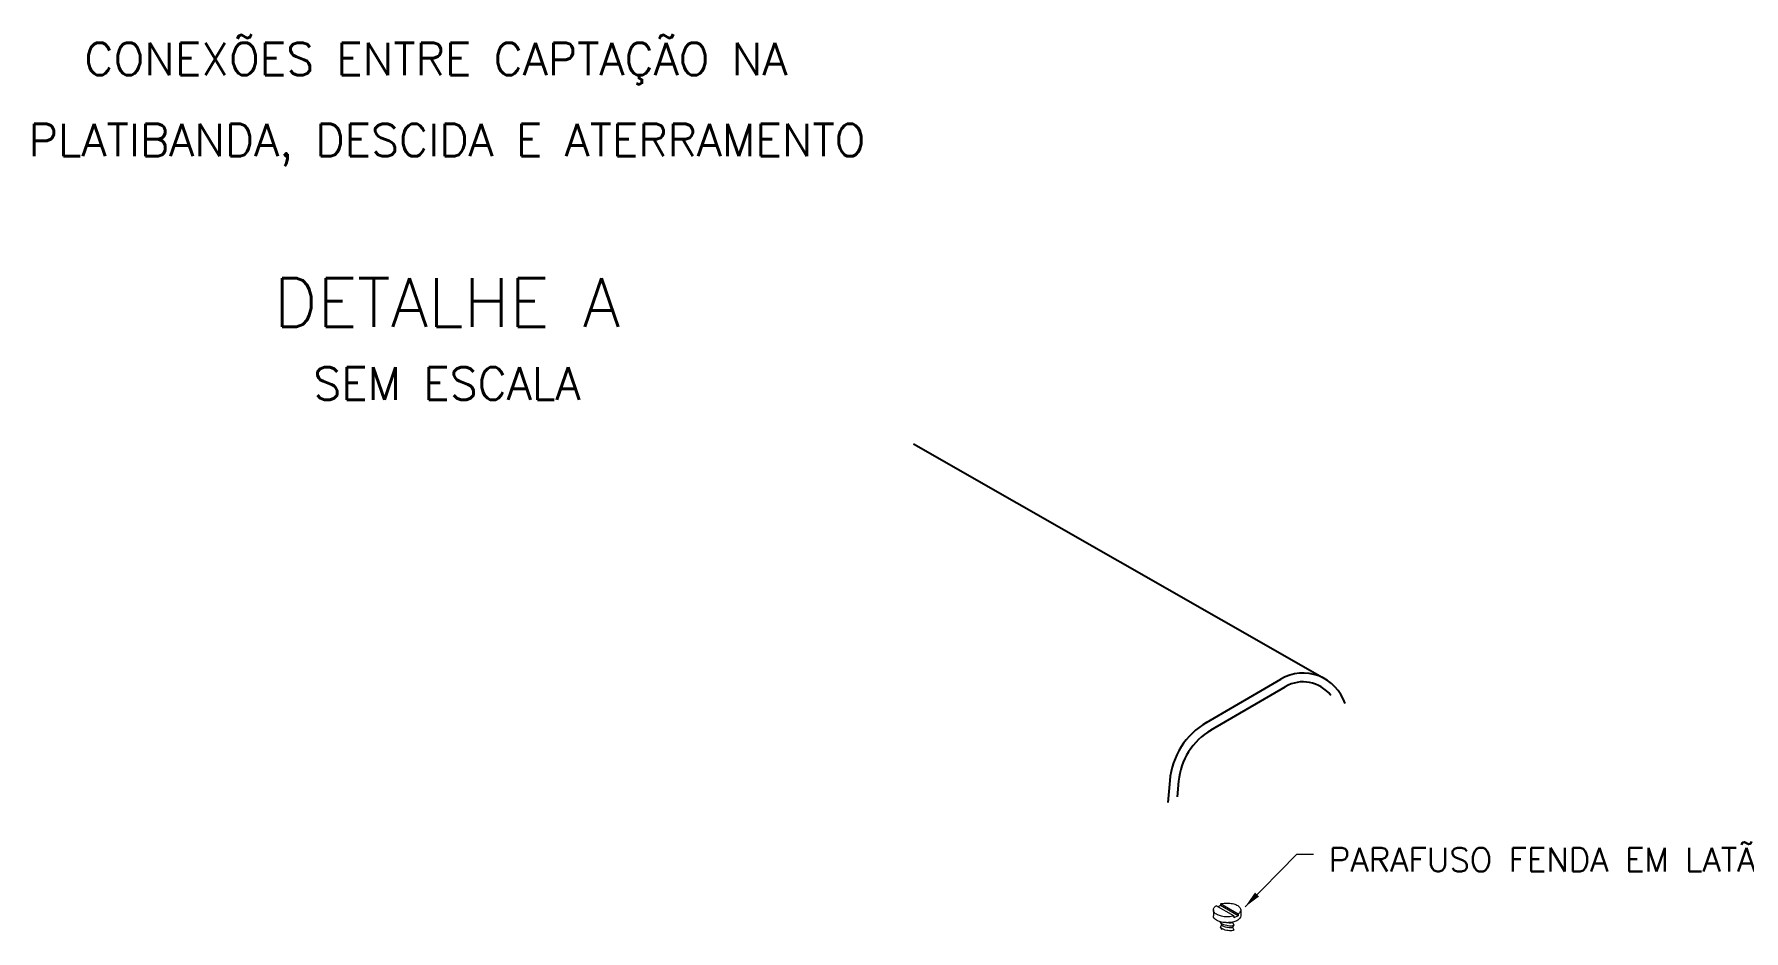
# Model space of a CAD drawing. Header units: millimetres. Extents: x 4236 to 4463, y 1839 to 1973.
# Drawn here: x 4339.2 to 4347.1, y 1862.76 to 1866.9 of the extents above; entities that cross this region are included whole.
import ezdxf
from ezdxf.enums import TextEntityAlignment as Align

# ---------------------------------------------------------------- set-up
doc = ezdxf.new("R2010")
doc.units = ezdxf.units.MM
for name, color, linetype in [('C01', 1, 'Continuous'), ('C02', 42, 'Continuous'), ('C03', 7, 'Continuous'), ('C04', 5, 'Continuous'), ('C05', 4, 'Continuous')]:
    doc.layers.add(name, color=color, linetype=linetype)
doc.styles.add('100CL', font='romans.shx', dxfattribs={"height": 25})
doc.styles.add('140CL', font='romans.shx', dxfattribs={"height": 100})
doc.styles.add('80CL', font='romans.shx', dxfattribs={"height": 2})

msp = doc.modelspace()

# ---------------------------------------------------------------- linework, layer by layer
at = {"layer": 'C01', "lineweight": 0}
for points in [[(4344.7404, 1862.786, -0.24548), (4344.7384, 1862.7836, -0.082009), (4344.73, 1862.7816, -0.04047), (4344.7205, 1862.7817, -0.029714), (4344.7076, 1862.7836, -0.029714), (4344.6951, 1862.7871, -0.04047), (4344.6864, 1862.7909, -0.082009), (4344.6795, 1862.7961, -0.24548), (4344.6787, 1862.7991, -0.24548)], [(4344.7404, 1862.764, -0.24548), (4344.7384, 1862.7616, -0.082009), (4344.73, 1862.7596, -0.04047), (4344.7205, 1862.7597, -0.029714), (4344.7076, 1862.7616, -0.029714), (4344.6951, 1862.7651, -0.04047), (4344.6864, 1862.7689, -0.082009), (4344.6795, 1862.7741, -0.24548), (4344.6787, 1862.7771, -0.24548)], [(4344.7348, 1862.777, -0.24548), (4344.7332, 1862.7751, -0.082009), (4344.7263, 1862.7734, -0.04047), (4344.7185, 1862.7735, -0.029714), (4344.7079, 1862.7751, -0.029714), (4344.6977, 1862.7779, -0.04047), (4344.6905, 1862.781, -0.082009), (4344.6849, 1862.7853, -0.24548), (4344.6842, 1862.7877, -0.24548)], [(4344.7348, 1862.799, -0.24548), (4344.7332, 1862.7971, -0.082009), (4344.7263, 1862.7954, -0.04047), (4344.7185, 1862.7955, -0.029714), (4344.7079, 1862.7971, -0.013189), (4344.7034, 1862.7982, -0.04047)]]:
    msp.add_lwpolyline(points, format="xyb", dxfattribs=at)
at = {"layer": 'C02', "lineweight": 0}
for p, q in [((4344.7923, 1862.87), (4345.0308, 1863.114)), ((4345.0308, 1863.114), (4345.1078, 1863.114)), ((4344.6459, 1862.8559), (4344.6459, 1862.8289)), ((4344.7401, 1862.828), (4344.6587, 1862.875)), ((4344.6787, 1862.876), (4344.6664, 1862.8705)), ((4344.6787, 1862.8838), (4344.6787, 1862.876)), ((4344.76, 1862.8369), (4344.6787, 1862.8838)), ((4344.76, 1862.829), (4344.6787, 1862.876)), ((4344.76, 1862.829), (4344.7401, 1862.8202)), ((4344.7401, 1862.828), (4344.7401, 1862.8202)), ((4344.76, 1862.8369), (4344.76, 1862.829)), ((4344.7729, 1862.8559), (4344.7729, 1862.8289)), ((4344.6842, 1862.7877), (4344.6787, 1862.7771)), ((4344.6798, 1862.7959), (4344.6842, 1862.7877)), ((4344.6798, 1862.7739), (4344.6842, 1862.7658)), ((4344.7348, 1862.799), (4344.7404, 1862.786)), ((4344.739, 1862.7839), (4344.7348, 1862.777)), ((4344.7348, 1862.777), (4344.7404, 1862.764))]:
    msp.add_line(p, q, dxfattribs=at)
for points in [[(4344.6459, 1862.8559, -0.174705), (4344.6497, 1862.8667, -0.06738), (4344.6587, 1862.875, -0.064948)], [(4344.7401, 1862.828, -0.016409), (4344.7351, 1862.8268, -0.051099), (4344.7094, 1862.8242, -0.051099), (4344.6837, 1862.8268, -0.064948), (4344.6645, 1862.8335, -0.104203), (4344.6497, 1862.8452, -0.174705), (4344.6459, 1862.8559, -0.174705)], [(4344.7729, 1862.8289, -0.174705), (4344.769, 1862.8181, -0.104203), (4344.7543, 1862.8064, -0.064948), (4344.7351, 1862.7997, -0.051099), (4344.7094, 1862.7971, -0.051099), (4344.6837, 1862.7997, -0.064948), (4344.6645, 1862.8064, -0.104203), (4344.6497, 1862.8181, -0.174705), (4344.6459, 1862.8289, -0.174705)], [(4344.6787, 1862.8838, -0.016409), (4344.6837, 1862.8851, -0.051099), (4344.7094, 1862.8877, -0.051099), (4344.7351, 1862.8851, -0.064948), (4344.7543, 1862.8784, -0.104203), (4344.769, 1862.8667, -0.174705), (4344.7729, 1862.8559, -0.174705), (4344.769, 1862.8452, -0.06738), (4344.76, 1862.8369, -0.064948)]]:
    msp.add_lwpolyline(points, format="xyb", dxfattribs=at)
msp.add_solid([(4344.838, 1862.9364), (4344.857, 1862.918), (4344.7923, 1862.87)], dxfattribs=at)
at = {"layer": 'C03'}
for p, q in [((4345.1596, 1863.9245), (4343.2622, 1865.0081)), ((4344.6151, 1863.7227), (4344.957, 1863.9226)), ((4344.6357, 1863.6874), (4344.9775, 1863.8873)), ((4344.4447, 1863.454), (4344.4358, 1863.3529)), ((4344.4854, 1863.4504), (4344.479, 1863.3778))]:
    msp.add_line(p, q, dxfattribs=at)
for centre, major_axis, start_param, end_param in [((4345.06, 1863.7461), (-0.1445, 0.1445), 4.245999, 6.026028), ((4345.06, 1863.7461), (-0.1156, 0.1156), 4.593711, 6.026139), ((4344.7897, 1863.4235), (0.2449, 0.2449), 1.313834, 2.268164), ((4344.7897, 1863.4235), (-0.216, 0.216), -0.257046, 0.6974)]:
    msp.add_ellipse(centre, major_axis=major_axis, ratio=1, start_param=start_param, end_param=end_param, dxfattribs=at)

# ---------------------------------------------------------------- texts
at = {"layer": 'C03', "style": '80CL'}
msp.add_text('PARAFUSO FENDA EM LATÃO 4,2 X 32 mm', height=0.11, dxfattribs=at).set_placement((4345.1795, 1863.0334))
at = {"layer": 'C04', "color": 5}
for s, style, p in [('CONEXÕES ENTRE CAPTAÇÃO NA ', '140CL', (4341.1074, 1866.788)), ('PLATIBANDA, DESCIDA E ATERRAMENTO', '140CL', (4341.1074, 1866.413)), ('SEM ESCALA', '100CL', (4341.1074, 1865.288))]:
    msp.add_text(s, height=0.15, dxfattribs=dict(at, style=style)).set_placement(p, align=Align.MIDDLE_CENTER)
at = {"layer": 'C05', "style": '140CL'}
msp.add_text('DETALHE A', height=0.225, dxfattribs=at).set_placement((4341.1074, 1865.663), align=Align.MIDDLE_CENTER)

doc.saveas('drawing.dxf')
